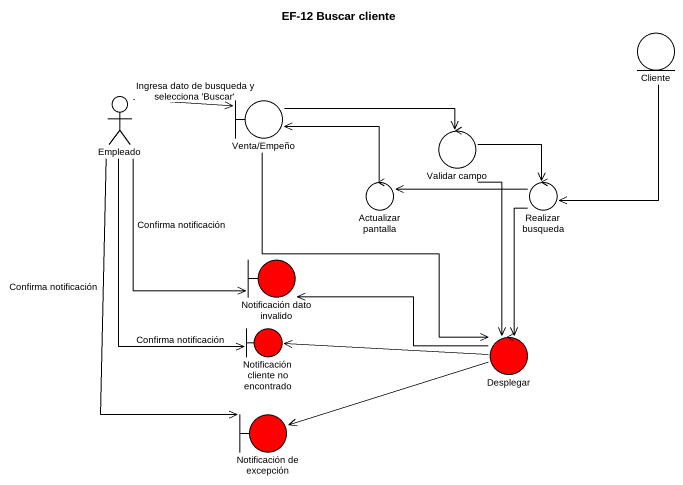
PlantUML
@startuml
title EF-12 Buscar cliente
entity Cliente
actor Empleado
boundary "Venta/Empeño" as Venta_Empeño
control "Validar campo" as Validar_campo
control "Actualizar pantalla" as Actualizar_pantalla
control "Realizar busqueda" as Realizar_busqueda
boundary "Notificación dato invalido" as Notificación_dato_invalido #FF0000
boundary "Notificación cliente no encontrado" as Notificación_cliente_no #FF0000
control Desplegar #FF0000
boundary "Notificación de excepción" as Notificación_de_excepción #FF0000
Cliente --> Realizar_busqueda
Empleado -right-> Venta_Empeño : Ingresa dato de busqueda y selecciona 'Buscar'
Empleado --> Notificación_dato_invalido : Confirma notificación
Empleado --> Notificación_cliente_no : Confirma notificación
Empleado --> Notificación_de_excepción : Confirma notificación
Venta_Empeño -right-> Validar_campo
Venta_Empeño --> Desplegar
Validar_campo --> Realizar_busqueda
Validar_campo --> Desplegar
Actualizar_pantalla -up-> Venta_Empeño
Realizar_busqueda -left-> Actualizar_pantalla
Realizar_busqueda --> Desplegar
Desplegar -left-> Notificación_dato_invalido
Desplegar -left-> Notificación_cliente_no
Desplegar -left-> Notificación_de_excepción
@enduml
